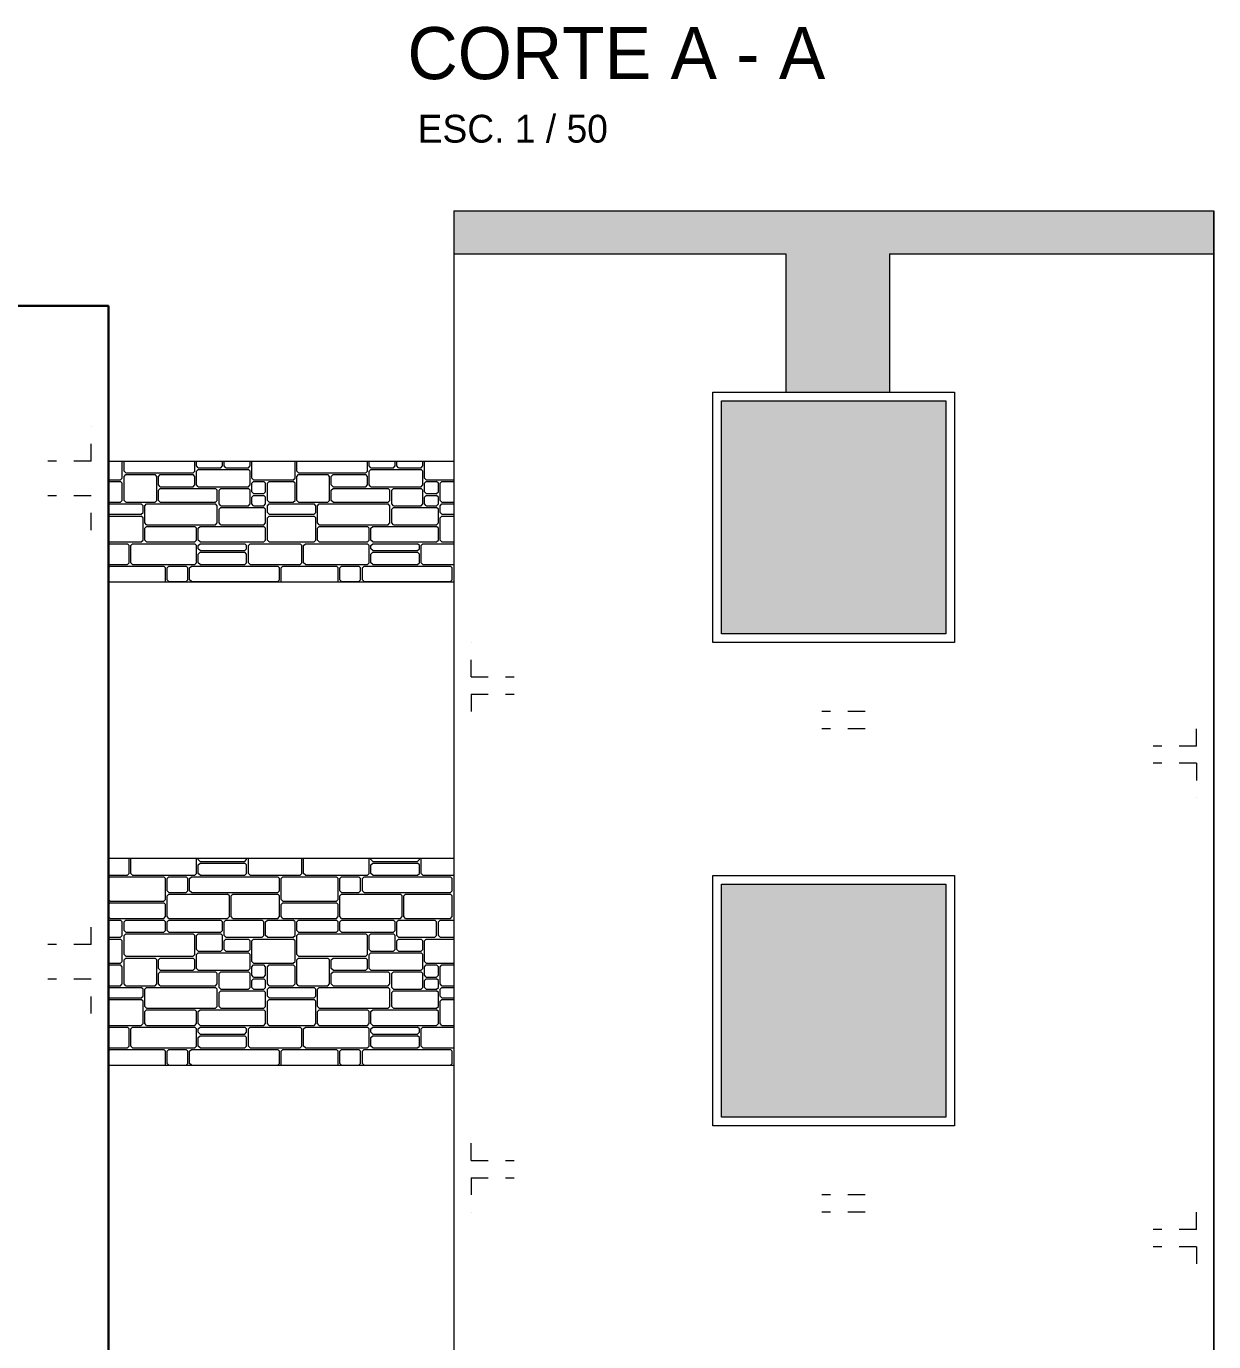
# Model space of a CAD drawing. Header units: inches. Extents: x 155.3 to 248.5, y 20.6 to 88.6.
# Drawn here: x 168.75 to 175.62, y 28.92 to 36.54 of the extents above; entities that cross this region are included whole.
import ezdxf

# ---------------------------------------------------------------- set-up
doc = ezdxf.new("R2010")
doc.units = ezdxf.units.IN
doc.header["$MEASUREMENT"] = 0
doc.linetypes.add('DASHED', pattern=[0.75, 0.5, -0.25])
doc.layers.add('TEXTOS PLANTA', color=7, linetype='Continuous')
doc.layers.add('TEXTURAS', color=251, linetype='Continuous')
doc.styles.add('TECNO', font='vinet.ttf', dxfattribs={"height": 0.8})

msp = doc.modelspace()

# ---------------------------------------------------------------- hatches: boundary and pattern name
at = {"layer": 'TEXTURAS', "lineweight": 0}
h = msp.add_hatch(dxfattribs=at)
h.set_pattern_fill('ANSI36', color=252, scale=0.25, angle=135, style=0, double=1)
h.set_pattern_definition([(180, (171.224376, 34.4182), (-0.0546875, -0.03125), [0.078125, -0.015625, 0, -0.015625])])
h.paths.add_polyline_path([(171.2244, 35.4682), (171.2244, 35.2182), (173.1468, 35.2182), (173.1468, 34.4182), (173.7468, 34.4182), (173.7468, 35.2182), (175.6244, 35.2182), (175.6244, 35.4682)])
h = msp.add_hatch(color=252, dxfattribs=at)
h.set_gradient(color1=(91, 91, 91), one_color=1, tint=1, name='CYLINDER')
h.paths.add_polyline_path([(174.0744, 34.3682), (172.7744, 34.3682), (172.7744, 33.0182), (174.0744, 33.0182)])
h = msp.add_hatch(dxfattribs=at)
h.set_pattern_fill('LIMESTN', color=252, scale=0.1, style=0, double=1, pattern_type=2)
h.set_pattern_definition([(0, (169.2344, 34.2695), (1, 1), [0.31, -0.69]), (0, (169.2344, 34.2595), (1, 1), [0.31, -0.69]), (0, (169.3244, 33.9495), (1, 1), [0.39, -0.61]), (0, (170.0644, 33.9095), (1, 1), [0.23, -0.77]), (0, (169.7444, 33.9695), (1, 1), [0.29, -0.71]), (0, (170.0644, 33.8195), (1, 1), [0.06, -0.94]), (0, (170.0644, 33.8295), (1, 1), [0.06, -0.94]), (0, (169.8744, 33.7495), (1, 1), [0.25, -0.75]), (0, (169.7544, 33.4895), (1, 1), [0.26, -0.74]), (0, (169.7544, 33.4995), (1, 1), [0.26, -0.74]), (0, (170.1544, 33.7095), (1, 1), [0.26, -0.74]), (0, (170.1544, 33.6995), (1, 1), [0.26, -0.74]), (0, (169.2344, 34.1695), (1, 1), [0.31, -0.03, 0.34, -0.03, 0.26, -0.03]), (0, (169.3244, 33.7795), (1, 1), [0.17, -0.03, 0.32, -0.31, 0.14, -0.03]), (0, (169.4444, 33.5495), (1, 1), [0.28, -0.03, 0.37, -0.03, 0.26, -0.03]), (0, (169.3644, 33.5395), (1, 1), [0.36, -0.03, 0.26, -0.03, 0.29, -0.03]), (0, (169.3644, 33.4195), (1, 1), [0.36, -0.03, 0.26, -0.03, 0.29, -0.03]), (0, (169.4444, 33.7695), (1, 1), [0.4, -0.31, 0.26, -0.03]), (0, (169.4444, 33.6395), (1, 1), [0.28, -0.03, 0.37, -0.32]), (0, (169.3244, 34.1595), (1, 1), [0.22, -0.03, 0.3, -0.45]), (0, (169.9044, 34.1595), (1, 1), [0.21, -0.03, 0.15, -0.61]), (0, (169.3244, 34.0895), (1, 1), [0.22, -0.03, 0.3, -0.45]), (0, (169.5744, 33.3195), (1, 1), [0.1, -0.03, 0.5, -0.37]), (0, (169.5744, 34.3095), (1, 1), [0.34, -0.03, 0.26, -0.37]), (0, (169.3244, 34.0795), (1, 1), [0.39, -0.03, 0.13, -0.45]), (0, (169.3244, 33.9395), (1, 1), [0.17, -0.03, 0.19, -0.61]), (0, (169.9044, 34.0595), (1, 1), [0.21, -0.03, 0.15, -0.61]), (0, (169.9044, 34.0495), (1, 1), [0.13, -0.03, 0.23, -0.61]), (0, (169.5244, 33.8695), (1, 1), [0.19, -0.03, 0.29, -0.49]), (0, (169.7444, 33.9795), (1, 1), [0.13, -0.03, 0.13, -0.71]), (0, (170.0644, 33.8995), (1, 1), [0.06, -0.03, 0.14, -0.77]), (0, (169.5244, 33.8595), (1, 1), [0.32, -0.03, 0.16, -0.49]), (0, (169.8744, 33.7595), (1, 1), [0.16, -0.03, 0.06, -0.75]), (0, (169.4444, 33.6495), (1, 1), [0.4, -0.03, 0.25, -0.32]), (0, (169.2344, 33.4095), (1, 1), [0.31, -0.03, 0.1, -0.03, 0.5, -0.03]), (90, (169.5644, 33.3295), (-1, 1), [0.07, -0.7, 0.05, -0.03, 0.12, -0.03]), (90, (169.3044, 33.7895), (-1, 1), [0.1, -0.03, 0.12, -0.03, 0.08, -0.64]), (90, (169.3144, 33.7895), (-1, 1), [0.14, -0.03, 0.11, -0.03, 0.05, -0.64]), (90, (170.0544, 33.7695), (-1, 1), [0.04, -0.03, 0.05, -0.03, 0.12, -0.73]), (90, (170.0444, 33.7695), (-1, 1), [0.08, -0.03, 0.08, -0.03, 0.05, -0.73]), (90, (169.7444, 33.4295), (-1, 1), [0.05, -0.03, 0.02, -0.03, 0.07, -0.8]), (90, (170.1444, 33.5595), (-1, 1), [0.13, -0.03, 0.04, -0.03, 0.1, -0.67]), (90, (169.6844, 33.3295), (-1, 1), [0.07, -0.93]), (90, (169.6944, 33.3295), (-1, 1), [0.07, -0.93]), (90, (169.2244, 34.1795), (-1, 1), [0.07, -0.03, 0.12, -0.78]), (90, (170.2144, 33.3295), (-1, 1), [0.07, -0.78, 0.12, -0.03]), (90, (169.8844, 33.9895), (-1, 1), [0.08, -0.03, 0.05, -0.84]), (90, (169.5144, 33.7895), (-1, 1), [0.06, -0.03, 0.05, -0.86]), (90, (169.7244, 33.8795), (-1, 1), [0.05, -0.03, 0.11, -0.81]), (90, (169.7344, 33.8795), (-1, 1), [0.08, -0.03, 0.08, -0.81]), (90, (169.8944, 33.9895), (-1, 1), [0.05, -0.03, 0.08, -0.84]), (90, (169.8644, 33.6595), (-1, 1), [0.08, -0.03, 0.08, -0.81]), (90, (169.8544, 33.6595), (-1, 1), [0.1, -0.03, 0.06, -0.81]), (90, (170.1344, 33.7695), (-1, 1), [0.04, -0.03, 0.05, -0.88]), (90, (169.4344, 33.5595), (-1, 1), [0.07, -0.03, 0.1, -0.8]), (90, (169.7344, 33.4295), (-1, 1), [0.1, -0.03, 0.07, -0.8]), (90, (170.1344, 33.5595), (-1, 1), [0.07, -0.03, 0.08, -0.82]), (90, (170.0244, 33.4295), (-1, 1), [0.05, -0.03, 0.02, -0.9]), (90, (169.4244, 33.5595), (-1, 1), [0.13, -0.03, 0.04, -0.8]), (90, (169.9244, 34.1795), (-1, 1), [0.12, -0.88]), (90, (169.9344, 34.1795), (-1, 1), [0.12, -0.88]), (90, (170.1344, 34.0695), (-1, 1), [0.08, -0.92]), (90, (169.5044, 33.7895), (-1, 1), [0.14, -0.86]), (90, (170.1244, 34.0695), (-1, 1), [0.08, -0.92]), (90, (169.3444, 33.4295), (-1, 1), [0.1, -0.9]), (90, (169.3544, 33.4295), (-1, 1), [0.1, -0.9]), (90, (170.0344, 33.4295), (-1, 1), [0.1, -0.9]), (90, (169.5544, 34.0995), (-1, 1), [0.05, -0.03, 0.07, -0.03, 0.12, -0.7]), (45, (169.5644, 33.3995), (0, 1), [0.01414, -1.40007]), (45, (169.6744, 33.3195), (0, 1), [0.01414, -1.40007]), (45, (169.6944, 33.3995), (0, 1), [0.01414, -1.40007]), (45, (170.2044, 33.3195), (0, 1), [0.01414, -1.40007]), (45, (169.2244, 33.3995), (0, 1), [0.01414, -1.40007]), (45, (169.5444, 34.2695), (0, 1), [0.01414, -1.40007]), (45, (169.5444, 34.1695), (0, 1), [0.01414, -1.40007]), (45, (169.5444, 34.0895), (0, 1), [0.01414, -1.40007]), (45, (169.2244, 34.2495), (0, 1), [0.01414, -1.40007]), (45, (169.9144, 34.1695), (0, 1), [0.01414, -1.40007]), (45, (170.2044, 34.1695), (0, 1), [0.01414, -1.40007]), (45, (169.5644, 34.2995), (0, 1), [0.01414, -1.40007]), (45, (169.9344, 34.2995), (0, 1), [0.01414, -1.40007]), (45, (169.3144, 34.1495), (0, 1), [0.01414, -1.40007]), (45, (169.3144, 34.0695), (0, 1), [0.01414, -1.40007]), (45, (169.7144, 33.9495), (0, 1), [0.01414, -1.40007]), (45, (169.7344, 34.0695), (0, 1), [0.01414, -1.40007]), (45, (169.8744, 33.9795), (0, 1), [0.01414, -1.40007]), (45, (169.5644, 34.1495), (0, 1), [0.01414, -1.40007]), (45, (169.8744, 34.0895), (0, 1), [0.01414, -1.40007]), (45, (169.8944, 34.1495), (0, 1), [0.01414, -1.40007]), (45, (170.1144, 34.0595), (0, 1), [0.01414, -1.40007]), (45, (169.3144, 33.9295), (0, 1), [0.01414, -1.40007]), (45, (169.4944, 33.7795), (0, 1), [0.01414, -1.40007]), (45, (170.1344, 34.1495), (0, 1), [0.01414, -1.40007]), (45, (169.2944, 34.0595), (0, 1), [0.01414, -1.40007]), (45, (170.0544, 34.0395), (0, 1), [0.01414, -1.40007]), (45, (169.8944, 34.0395), (0, 1), [0.01414, -1.40007]), (45, (170.0344, 33.9795), (0, 1), [0.01414, -1.40007]), (45, (169.7344, 33.9595), (0, 1), [0.01414, -1.40007]), (45, (170.0544, 33.8095), (0, 1), [0.01414, -1.40007]), (45, (170.0544, 33.8895), (0, 1), [0.01414, -1.40007]), (45, (170.1244, 33.8295), (0, 1), [0.01414, -1.40007]), (45, (170.1244, 33.7595), (0, 1), [0.01414, -1.40007]), (45, (170.0344, 33.8695), (0, 1), [0.01414, -1.40007]), (45, (169.8644, 33.8495), (0, 1), [0.01414, -1.40007]), (45, (169.5144, 33.8495), (0, 1), [0.01414, -1.40007]), (45, (169.8444, 33.7795), (0, 1), [0.01414, -1.40007]), (45, (169.2944, 33.9095), (0, 1), [0.01414, -1.40007]), (45, (169.2944, 33.7795), (0, 1), [0.01414, -1.40007]), (45, (169.5144, 33.9295), (0, 1), [0.01414, -1.40007]), (45, (169.7144, 33.8695), (0, 1), [0.01414, -1.40007]), (45, (170.0344, 33.7595), (0, 1), [0.01414, -1.40007]), (45, (169.8644, 33.7395), (0, 1), [0.01414, -1.40007]), (45, (170.1444, 33.8895), (0, 1), [0.01414, -1.40007]), (45, (169.4344, 33.7595), (0, 1), [0.01414, -1.40007]), (45, (169.8444, 33.6495), (0, 1), [0.01414, -1.40007]), (45, (170.1444, 33.7595), (0, 1), [0.01414, -1.40007]), (45, (170.1244, 33.6495), (0, 1), [0.01414, -1.40007]), (45, (169.7444, 33.5295), (0, 1), [0.01414, -1.40007]), (45, (170.0144, 33.4995), (0, 1), [0.01414, -1.40007]), (45, (169.7444, 33.4795), (0, 1), [0.01414, -1.40007]), (45, (170.0144, 33.4195), (0, 1), [0.01414, -1.40007]), (45, (169.4344, 33.6295), (0, 1), [0.01414, -1.40007]), (45, (169.7244, 33.5495), (0, 1), [0.01414, -1.40007]), (45, (169.7444, 33.6295), (0, 1), [0.01414, -1.40007]), (45, (170.1244, 33.5495), (0, 1), [0.01414, -1.40007]), (45, (169.4144, 33.5495), (0, 1), [0.01414, -1.40007]), (45, (169.4144, 33.7095), (0, 1), [0.01414, -1.40007]), (45, (169.3344, 33.4195), (0, 1), [0.01414, -1.40007]), (45, (169.7244, 33.4195), (0, 1), [0.01414, -1.40007]), (45, (169.3544, 33.5295), (0, 1), [0.01414, -1.40007]), (45, (170.0344, 33.5295), (0, 1), [0.01414, -1.40007]), (45, (170.1444, 33.6895), (0, 1), [0.01414, -1.40007]), (135, (169.5544, 33.3995), (-1, 0), [0.01414, -1.40007]), (135, (169.5744, 33.3195), (-1, 0), [0.01414, -1.40007]), (135, (169.6844, 33.3995), (-1, 0), [0.01414, -1.40007]), (135, (169.7044, 33.3195), (-1, 0), [0.01414, -1.40007]), (135, (170.2144, 33.3995), (-1, 0), [0.01414, -1.40007]), (135, (169.2344, 34.2695), (-1, 0), [0.01414, -1.40007]), (135, (169.5544, 34.2495), (-1, 0), [0.01414, -1.40007]), (135, (169.5544, 34.1495), (-1, 0), [0.01414, -1.40007]), (135, (169.5744, 34.1695), (-1, 0), [0.01414, -1.40007]), (135, (169.9244, 34.2995), (-1, 0), [0.01414, -1.40007]), (135, (170.2144, 34.2995), (-1, 0), [0.01414, -1.40007]), (135, (169.9444, 34.1695), (-1, 0), [0.01414, -1.40007]), (135, (169.2344, 34.1695), (-1, 0), [0.01414, -1.40007]), (135, (169.3244, 34.0895), (-1, 0), [0.01414, -1.40007]), (135, (169.3244, 33.9495), (-1, 0), [0.01414, -1.40007]), (135, (169.3244, 33.7795), (-1, 0), [0.01414, -1.40007]), (135, (169.7244, 34.0695), (-1, 0), [0.01414, -1.40007]), (135, (169.7444, 33.9795), (-1, 0), [0.01414, -1.40007]), (135, (169.8844, 34.0695), (-1, 0), [0.01414, -1.40007]), (135, (169.5744, 34.0895), (-1, 0), [0.01414, -1.40007]), (135, (169.8844, 34.1495), (-1, 0), [0.01414, -1.40007]), (135, (169.9044, 34.0595), (-1, 0), [0.01414, -1.40007]), (135, (170.1244, 34.1495), (-1, 0), [0.01414, -1.40007]), (135, (169.3044, 34.1495), (-1, 0), [0.01414, -1.40007]), (135, (169.5044, 33.9295), (-1, 0), [0.01414, -1.40007]), (135, (170.1444, 34.0595), (-1, 0), [0.01414, -1.40007]), (135, (169.9044, 33.9795), (-1, 0), [0.01414, -1.40007]), (135, (170.0444, 34.0395), (-1, 0), [0.01414, -1.40007]), (135, (170.1344, 33.8895), (-1, 0), [0.01414, -1.40007]), (135, (170.0644, 33.8295), (-1, 0), [0.01414, -1.40007]), (135, (170.1344, 33.8095), (-1, 0), [0.01414, -1.40007]), (135, (170.0644, 33.7595), (-1, 0), [0.01414, -1.40007]), (135, (169.3044, 34.0395), (-1, 0), [0.01414, -1.40007]), (135, (169.3044, 33.8895), (-1, 0), [0.01414, -1.40007]), (135, (169.7244, 33.9295), (-1, 0), [0.01414, -1.40007]), (135, (169.5244, 33.8695), (-1, 0), [0.01414, -1.40007]), (135, (169.7444, 33.8695), (-1, 0), [0.01414, -1.40007]), (135, (170.0444, 33.9595), (-1, 0), [0.01414, -1.40007]), (135, (170.0644, 33.9095), (-1, 0), [0.01414, -1.40007]), (135, (170.0444, 33.8495), (-1, 0), [0.01414, -1.40007]), (135, (169.8744, 33.7595), (-1, 0), [0.01414, -1.40007]), (135, (169.8544, 33.8495), (-1, 0), [0.01414, -1.40007]), (135, (169.5244, 33.7795), (-1, 0), [0.01414, -1.40007]), (135, (170.1544, 33.7795), (-1, 0), [0.01414, -1.40007]), (135, (169.8744, 33.6495), (-1, 0), [0.01414, -1.40007]), (135, (169.8544, 33.7595), (-1, 0), [0.01414, -1.40007]), (135, (169.4444, 33.6495), (-1, 0), [0.01414, -1.40007]), (135, (170.1344, 33.7395), (-1, 0), [0.01414, -1.40007]), (135, (170.0244, 33.5295), (-1, 0), [0.01414, -1.40007]), (135, (169.7544, 33.4995), (-1, 0), [0.01414, -1.40007]), (135, (170.0244, 33.4795), (-1, 0), [0.01414, -1.40007]), (135, (169.7544, 33.4195), (-1, 0), [0.01414, -1.40007]), (135, (169.4444, 33.5495), (-1, 0), [0.01414, -1.40007]), (135, (169.7344, 33.6295), (-1, 0), [0.01414, -1.40007]), (135, (169.7544, 33.5495), (-1, 0), [0.01414, -1.40007]), (135, (170.1344, 33.6295), (-1, 0), [0.01414, -1.40007]), (135, (169.4244, 33.7595), (-1, 0), [0.01414, -1.40007]), (135, (169.4244, 33.6895), (-1, 0), [0.01414, -1.40007]), (135, (169.3444, 33.5295), (-1, 0), [0.01414, -1.40007]), (135, (169.7344, 33.5295), (-1, 0), [0.01414, -1.40007]), (135, (169.3644, 33.4195), (-1, 0), [0.01414, -1.40007]), (135, (170.0444, 33.4195), (-1, 0), [0.01414, -1.40007]), (135, (170.1544, 33.7095), (-1, 0), [0.01414, -1.40007]), (135, (170.1544, 33.5495), (-1, 0), [0.01414, -1.40007])])
h.paths.add_polyline_path([(171.2244, 34.0182), (171.1885, 34.0182), (170.2244, 34.0182), (169.2244, 34.0182), (169.4687, 34.0182), (169.2244, 34.0182)])
h.paths.add_polyline_path([(171.2244, 33.8182), (171.2244, 34.0182), (169.2244, 34.0182), (169.2244, 33.8182)])
h.paths.add_polyline_path([(169.2244, 33.8182), (169.2244, 33.3195), (171.2244, 33.3195), (171.2244, 33.8182)])
h = msp.add_hatch(dxfattribs=at)
h.set_pattern_fill('LIMESTN', color=252, scale=0.1, style=0, double=1, pattern_type=2)
h.set_pattern_definition([(0, (169.2344, 31.4695), (1, 1), [0.31, -0.69]), (0, (169.2344, 31.4595), (1, 1), [0.31, -0.69]), (0, (169.3244, 31.1495), (1, 1), [0.39, -0.61]), (0, (170.0644, 31.1095), (1, 1), [0.23, -0.77]), (0, (169.7444, 31.1695), (1, 1), [0.29, -0.71]), (0, (170.0644, 31.0195), (1, 1), [0.06, -0.94]), (0, (170.0644, 31.0295), (1, 1), [0.06, -0.94]), (0, (169.8744, 30.9495), (1, 1), [0.25, -0.75]), (0, (169.7544, 30.6895), (1, 1), [0.26, -0.74]), (0, (169.7544, 30.6995), (1, 1), [0.26, -0.74]), (0, (170.1544, 30.9095), (1, 1), [0.26, -0.74]), (0, (170.1544, 30.8995), (1, 1), [0.26, -0.74]), (0, (169.2344, 31.3695), (1, 1), [0.31, -0.03, 0.34, -0.03, 0.26, -0.03]), (0, (169.3244, 30.9795), (1, 1), [0.17, -0.03, 0.32, -0.31, 0.14, -0.03]), (0, (169.4444, 30.7495), (1, 1), [0.28, -0.03, 0.37, -0.03, 0.26, -0.03]), (0, (169.3644, 30.7395), (1, 1), [0.36, -0.03, 0.26, -0.03, 0.29, -0.03]), (0, (169.3644, 30.6195), (1, 1), [0.36, -0.03, 0.26, -0.03, 0.29, -0.03]), (0, (169.4444, 30.9695), (1, 1), [0.4, -0.31, 0.26, -0.03]), (0, (169.4444, 30.8395), (1, 1), [0.28, -0.03, 0.37, -0.32]), (0, (169.3244, 31.3595), (1, 1), [0.22, -0.03, 0.3, -0.45]), (0, (169.9044, 31.3595), (1, 1), [0.21, -0.03, 0.15, -0.61]), (0, (169.3244, 31.2895), (1, 1), [0.22, -0.03, 0.3, -0.45]), (0, (169.5744, 30.5195), (1, 1), [0.1, -0.03, 0.5, -0.37]), (0, (169.5744, 31.5095), (1, 1), [0.34, -0.03, 0.26, -0.37]), (0, (169.3244, 31.2795), (1, 1), [0.39, -0.03, 0.13, -0.45]), (0, (169.3244, 31.1395), (1, 1), [0.17, -0.03, 0.19, -0.61]), (0, (169.9044, 31.2595), (1, 1), [0.21, -0.03, 0.15, -0.61]), (0, (169.9044, 31.2495), (1, 1), [0.13, -0.03, 0.23, -0.61]), (0, (169.5244, 31.0695), (1, 1), [0.19, -0.03, 0.29, -0.49]), (0, (169.7444, 31.1795), (1, 1), [0.13, -0.03, 0.13, -0.71]), (0, (170.0644, 31.0995), (1, 1), [0.06, -0.03, 0.14, -0.77]), (0, (169.5244, 31.0595), (1, 1), [0.32, -0.03, 0.16, -0.49]), (0, (169.8744, 30.9595), (1, 1), [0.16, -0.03, 0.06, -0.75]), (0, (169.4444, 30.8495), (1, 1), [0.4, -0.03, 0.25, -0.32]), (0, (169.2344, 30.6095), (1, 1), [0.31, -0.03, 0.1, -0.03, 0.5, -0.03]), (90, (169.5644, 30.5295), (-1, 1), [0.07, -0.7, 0.05, -0.03, 0.12, -0.03]), (90, (169.3044, 30.9895), (-1, 1), [0.1, -0.03, 0.12, -0.03, 0.08, -0.64]), (90, (169.3144, 30.9895), (-1, 1), [0.14, -0.03, 0.11, -0.03, 0.05, -0.64]), (90, (170.0544, 30.9695), (-1, 1), [0.04, -0.03, 0.05, -0.03, 0.12, -0.73]), (90, (170.0444, 30.9695), (-1, 1), [0.08, -0.03, 0.08, -0.03, 0.05, -0.73]), (90, (169.7444, 30.6295), (-1, 1), [0.05, -0.03, 0.02, -0.03, 0.07, -0.8]), (90, (170.1444, 30.7595), (-1, 1), [0.13, -0.03, 0.04, -0.03, 0.1, -0.67]), (90, (169.6844, 30.5295), (-1, 1), [0.07, -0.93]), (90, (169.6944, 30.5295), (-1, 1), [0.07, -0.93]), (90, (169.2244, 31.3795), (-1, 1), [0.07, -0.03, 0.12, -0.78]), (90, (170.2144, 30.5295), (-1, 1), [0.07, -0.78, 0.12, -0.03]), (90, (169.8844, 31.1895), (-1, 1), [0.08, -0.03, 0.05, -0.84]), (90, (169.5144, 30.9895), (-1, 1), [0.06, -0.03, 0.05, -0.86]), (90, (169.7244, 31.0795), (-1, 1), [0.05, -0.03, 0.11, -0.81]), (90, (169.7344, 31.0795), (-1, 1), [0.08, -0.03, 0.08, -0.81]), (90, (169.8944, 31.1895), (-1, 1), [0.05, -0.03, 0.08, -0.84]), (90, (169.8644, 30.8595), (-1, 1), [0.08, -0.03, 0.08, -0.81]), (90, (169.8544, 30.8595), (-1, 1), [0.1, -0.03, 0.06, -0.81]), (90, (170.1344, 30.9695), (-1, 1), [0.04, -0.03, 0.05, -0.88]), (90, (169.4344, 30.7595), (-1, 1), [0.07, -0.03, 0.1, -0.8]), (90, (169.7344, 30.6295), (-1, 1), [0.1, -0.03, 0.07, -0.8]), (90, (170.1344, 30.7595), (-1, 1), [0.07, -0.03, 0.08, -0.82]), (90, (170.0244, 30.6295), (-1, 1), [0.05, -0.03, 0.02, -0.9]), (90, (169.4244, 30.7595), (-1, 1), [0.13, -0.03, 0.04, -0.8]), (90, (169.9244, 31.3795), (-1, 1), [0.12, -0.88]), (90, (169.9344, 31.3795), (-1, 1), [0.12, -0.88]), (90, (170.1344, 31.2695), (-1, 1), [0.08, -0.92]), (90, (169.5044, 30.9895), (-1, 1), [0.14, -0.86]), (90, (170.1244, 31.2695), (-1, 1), [0.08, -0.92]), (90, (169.3444, 30.6295), (-1, 1), [0.1, -0.9]), (90, (169.3544, 30.6295), (-1, 1), [0.1, -0.9]), (90, (170.0344, 30.6295), (-1, 1), [0.1, -0.9]), (90, (169.5544, 31.2995), (-1, 1), [0.05, -0.03, 0.07, -0.03, 0.12, -0.7]), (45, (169.5644, 30.5995), (0, 1), [0.01414, -1.40007]), (45, (169.6744, 30.5195), (0, 1), [0.01414, -1.40007]), (45, (169.6944, 30.5995), (0, 1), [0.01414, -1.40007]), (45, (170.2044, 30.5195), (0, 1), [0.01414, -1.40007]), (45, (169.2244, 30.5995), (0, 1), [0.01414, -1.40007]), (45, (169.5444, 31.4695), (0, 1), [0.01414, -1.40007]), (45, (169.5444, 31.3695), (0, 1), [0.01414, -1.40007]), (45, (169.5444, 31.2895), (0, 1), [0.01414, -1.40007]), (45, (169.2244, 31.4495), (0, 1), [0.01414, -1.40007]), (45, (169.9144, 31.3695), (0, 1), [0.01414, -1.40007]), (45, (170.2044, 31.3695), (0, 1), [0.01414, -1.40007]), (45, (169.5644, 31.4995), (0, 1), [0.01414, -1.40007]), (45, (169.9344, 31.4995), (0, 1), [0.01414, -1.40007]), (45, (169.3144, 31.3495), (0, 1), [0.01414, -1.40007]), (45, (169.3144, 31.2695), (0, 1), [0.01414, -1.40007]), (45, (169.7144, 31.1495), (0, 1), [0.01414, -1.40007]), (45, (169.7344, 31.2695), (0, 1), [0.01414, -1.40007]), (45, (169.8744, 31.1795), (0, 1), [0.01414, -1.40007]), (45, (169.5644, 31.3495), (0, 1), [0.01414, -1.40007]), (45, (169.8744, 31.2895), (0, 1), [0.01414, -1.40007]), (45, (169.8944, 31.3495), (0, 1), [0.01414, -1.40007]), (45, (170.1144, 31.2595), (0, 1), [0.01414, -1.40007]), (45, (169.3144, 31.1295), (0, 1), [0.01414, -1.40007]), (45, (169.4944, 30.9795), (0, 1), [0.01414, -1.40007]), (45, (170.1344, 31.3495), (0, 1), [0.01414, -1.40007]), (45, (169.2944, 31.2595), (0, 1), [0.01414, -1.40007]), (45, (170.0544, 31.2395), (0, 1), [0.01414, -1.40007]), (45, (169.8944, 31.2395), (0, 1), [0.01414, -1.40007]), (45, (170.0344, 31.1795), (0, 1), [0.01414, -1.40007]), (45, (169.7344, 31.1595), (0, 1), [0.01414, -1.40007]), (45, (170.0544, 31.0095), (0, 1), [0.01414, -1.40007]), (45, (170.0544, 31.0895), (0, 1), [0.01414, -1.40007]), (45, (170.1244, 31.0295), (0, 1), [0.01414, -1.40007]), (45, (170.1244, 30.9595), (0, 1), [0.01414, -1.40007]), (45, (170.0344, 31.0695), (0, 1), [0.01414, -1.40007]), (45, (169.8644, 31.0495), (0, 1), [0.01414, -1.40007]), (45, (169.5144, 31.0495), (0, 1), [0.01414, -1.40007]), (45, (169.8444, 30.9795), (0, 1), [0.01414, -1.40007]), (45, (169.2944, 31.1095), (0, 1), [0.01414, -1.40007]), (45, (169.2944, 30.9795), (0, 1), [0.01414, -1.40007]), (45, (169.5144, 31.1295), (0, 1), [0.01414, -1.40007]), (45, (169.7144, 31.0695), (0, 1), [0.01414, -1.40007]), (45, (170.0344, 30.9595), (0, 1), [0.01414, -1.40007]), (45, (169.8644, 30.9395), (0, 1), [0.01414, -1.40007]), (45, (170.1444, 31.0895), (0, 1), [0.01414, -1.40007]), (45, (169.4344, 30.9595), (0, 1), [0.01414, -1.40007]), (45, (169.8444, 30.8495), (0, 1), [0.01414, -1.40007]), (45, (170.1444, 30.9595), (0, 1), [0.01414, -1.40007]), (45, (170.1244, 30.8495), (0, 1), [0.01414, -1.40007]), (45, (169.7444, 30.7295), (0, 1), [0.01414, -1.40007]), (45, (170.0144, 30.6995), (0, 1), [0.01414, -1.40007]), (45, (169.7444, 30.6795), (0, 1), [0.01414, -1.40007]), (45, (170.0144, 30.6195), (0, 1), [0.01414, -1.40007]), (45, (169.4344, 30.8295), (0, 1), [0.01414, -1.40007]), (45, (169.7244, 30.7495), (0, 1), [0.01414, -1.40007]), (45, (169.7444, 30.8295), (0, 1), [0.01414, -1.40007]), (45, (170.1244, 30.7495), (0, 1), [0.01414, -1.40007]), (45, (169.4144, 30.7495), (0, 1), [0.01414, -1.40007]), (45, (169.4144, 30.9095), (0, 1), [0.01414, -1.40007]), (45, (169.3344, 30.6195), (0, 1), [0.01414, -1.40007]), (45, (169.7244, 30.6195), (0, 1), [0.01414, -1.40007]), (45, (169.3544, 30.7295), (0, 1), [0.01414, -1.40007]), (45, (170.0344, 30.7295), (0, 1), [0.01414, -1.40007]), (45, (170.1444, 30.8895), (0, 1), [0.01414, -1.40007]), (135, (169.5544, 30.5995), (-1, 0), [0.01414, -1.40007]), (135, (169.5744, 30.5195), (-1, 0), [0.01414, -1.40007]), (135, (169.6844, 30.5995), (-1, 0), [0.01414, -1.40007]), (135, (169.7044, 30.5195), (-1, 0), [0.01414, -1.40007]), (135, (170.2144, 30.5995), (-1, 0), [0.01414, -1.40007]), (135, (169.2344, 31.4695), (-1, 0), [0.01414, -1.40007]), (135, (169.5544, 31.4495), (-1, 0), [0.01414, -1.40007]), (135, (169.5544, 31.3495), (-1, 0), [0.01414, -1.40007]), (135, (169.5744, 31.3695), (-1, 0), [0.01414, -1.40007]), (135, (169.9244, 31.4995), (-1, 0), [0.01414, -1.40007]), (135, (170.2144, 31.4995), (-1, 0), [0.01414, -1.40007]), (135, (169.9444, 31.3695), (-1, 0), [0.01414, -1.40007]), (135, (169.2344, 31.3695), (-1, 0), [0.01414, -1.40007]), (135, (169.3244, 31.2895), (-1, 0), [0.01414, -1.40007]), (135, (169.3244, 31.1495), (-1, 0), [0.01414, -1.40007]), (135, (169.3244, 30.9795), (-1, 0), [0.01414, -1.40007]), (135, (169.7244, 31.2695), (-1, 0), [0.01414, -1.40007]), (135, (169.7444, 31.1795), (-1, 0), [0.01414, -1.40007]), (135, (169.8844, 31.2695), (-1, 0), [0.01414, -1.40007]), (135, (169.5744, 31.2895), (-1, 0), [0.01414, -1.40007]), (135, (169.8844, 31.3495), (-1, 0), [0.01414, -1.40007]), (135, (169.9044, 31.2595), (-1, 0), [0.01414, -1.40007]), (135, (170.1244, 31.3495), (-1, 0), [0.01414, -1.40007]), (135, (169.3044, 31.3495), (-1, 0), [0.01414, -1.40007]), (135, (169.5044, 31.1295), (-1, 0), [0.01414, -1.40007]), (135, (170.1444, 31.2595), (-1, 0), [0.01414, -1.40007]), (135, (169.9044, 31.1795), (-1, 0), [0.01414, -1.40007]), (135, (170.0444, 31.2395), (-1, 0), [0.01414, -1.40007]), (135, (170.1344, 31.0895), (-1, 0), [0.01414, -1.40007]), (135, (170.0644, 31.0295), (-1, 0), [0.01414, -1.40007]), (135, (170.1344, 31.0095), (-1, 0), [0.01414, -1.40007]), (135, (170.0644, 30.9595), (-1, 0), [0.01414, -1.40007]), (135, (169.3044, 31.2395), (-1, 0), [0.01414, -1.40007]), (135, (169.3044, 31.0895), (-1, 0), [0.01414, -1.40007]), (135, (169.7244, 31.1295), (-1, 0), [0.01414, -1.40007]), (135, (169.5244, 31.0695), (-1, 0), [0.01414, -1.40007]), (135, (169.7444, 31.0695), (-1, 0), [0.01414, -1.40007]), (135, (170.0444, 31.1595), (-1, 0), [0.01414, -1.40007]), (135, (170.0644, 31.1095), (-1, 0), [0.01414, -1.40007]), (135, (170.0444, 31.0495), (-1, 0), [0.01414, -1.40007]), (135, (169.8744, 30.9595), (-1, 0), [0.01414, -1.40007]), (135, (169.8544, 31.0495), (-1, 0), [0.01414, -1.40007]), (135, (169.5244, 30.9795), (-1, 0), [0.01414, -1.40007]), (135, (170.1544, 30.9795), (-1, 0), [0.01414, -1.40007]), (135, (169.8744, 30.8495), (-1, 0), [0.01414, -1.40007]), (135, (169.8544, 30.9595), (-1, 0), [0.01414, -1.40007]), (135, (169.4444, 30.8495), (-1, 0), [0.01414, -1.40007]), (135, (170.1344, 30.9395), (-1, 0), [0.01414, -1.40007]), (135, (170.0244, 30.7295), (-1, 0), [0.01414, -1.40007]), (135, (169.7544, 30.6995), (-1, 0), [0.01414, -1.40007]), (135, (170.0244, 30.6795), (-1, 0), [0.01414, -1.40007]), (135, (169.7544, 30.6195), (-1, 0), [0.01414, -1.40007]), (135, (169.4444, 30.7495), (-1, 0), [0.01414, -1.40007]), (135, (169.7344, 30.8295), (-1, 0), [0.01414, -1.40007]), (135, (169.7544, 30.7495), (-1, 0), [0.01414, -1.40007]), (135, (170.1344, 30.8295), (-1, 0), [0.01414, -1.40007]), (135, (169.4244, 30.9595), (-1, 0), [0.01414, -1.40007]), (135, (169.4244, 30.8895), (-1, 0), [0.01414, -1.40007]), (135, (169.3444, 30.7295), (-1, 0), [0.01414, -1.40007]), (135, (169.7344, 30.7295), (-1, 0), [0.01414, -1.40007]), (135, (169.3644, 30.6195), (-1, 0), [0.01414, -1.40007]), (135, (170.0444, 30.6195), (-1, 0), [0.01414, -1.40007]), (135, (170.1544, 30.9095), (-1, 0), [0.01414, -1.40007]), (135, (170.1544, 30.7495), (-1, 0), [0.01414, -1.40007])])
h.paths.add_polyline_path([(171.2244, 31.2182), (171.2244, 31.7182), (169.2244, 31.7182), (169.2244, 31.2182)])
h.paths.add_polyline_path([(171.2244, 31.0182), (171.2244, 31.2182), (169.2244, 31.2182), (169.2244, 31.0182)])
h.paths.add_polyline_path([(169.2244, 31.0182), (169.2244, 30.5195), (171.2244, 30.5195), (171.2244, 31.0182)])
h = msp.add_hatch(color=252, dxfattribs=at)
h.set_gradient(color1=(91, 91, 91), one_color=1, tint=1, name='CYLINDER')
h.paths.add_polyline_path([(174.0744, 31.5682), (172.7744, 31.5682), (172.7744, 30.2182), (174.0744, 30.2182)])

# ---------------------------------------------------------------- linework, layer by layer
at = {"layer": 'TEXTURAS', "color": 252, "lineweight": 18}
for p, q in [((171.2244, 35.4682), (171.2244, 22.7182)), ((171.2244, 35.4682), (175.6244, 35.4682)), ((175.6244, 22.5682), (175.6244, 35.4682)), ((175.6244, 35.4682), (175.6244, 22.7182)), ((171.2244, 35.2182), (173.1468, 35.2182)), ((173.1468, 35.2182), (173.1468, 34.4182)), ((173.7468, 35.2182), (173.7468, 34.4182)), ((173.7468, 35.2182), (175.6244, 35.2182))]:
    msp.add_line(p, q, dxfattribs=at)
at = {"layer": 'TEXTURAS', "color": 252, "lineweight": 30}
for p, q in [((165.6244, 34.9182), (169.2244, 34.9182)), ((169.2244, 34.9182), (169.2244, 22.5682))]:
    msp.add_line(p, q, dxfattribs=at)
at = {"layer": 'TEXTURAS', "color": 252, "linetype": 'DASHED', "lineweight": 0, "ltscale": 0.15}
for p, q in [((169.1244, 34.0182), (169.1244, 34.2182)), ((169.1244, 34.0182), (168.8744, 34.0182)), ((169.1244, 33.8182), (168.8744, 33.8182)), ((169.1244, 33.6182), (169.1244, 33.8182)), ((171.3244, 32.7682), (171.3244, 32.9682)), ((171.3244, 32.7682), (171.5744, 32.7682)), ((171.3244, 32.6682), (171.3244, 32.4682)), ((171.3244, 32.6682), (171.5744, 32.6682)), ((173.6055, 32.5682), (173.3555, 32.5682)), ((175.5244, 32.3682), (175.5244, 32.5682)), ((173.6055, 32.4682), (173.3555, 32.4682)), ((175.5244, 32.3682), (175.2744, 32.3682)), ((175.5244, 32.2682), (175.2744, 32.2682)), ((175.5244, 32.2682), (175.5244, 32.0682)), ((169.1244, 31.2182), (169.1244, 31.4182)), ((169.1244, 31.2182), (168.8744, 31.2182)), ((169.1244, 31.0182), (168.8744, 31.0182)), ((169.1244, 30.8182), (169.1244, 31.0182)), ((171.3244, 29.9682), (171.3244, 30.1682)), ((171.3244, 29.9682), (171.5744, 29.9682)), ((171.3244, 29.8682), (171.3244, 29.6682)), ((171.3244, 29.8682), (171.5744, 29.8682)), ((173.6055, 29.7682), (173.3555, 29.7682)), ((175.5244, 29.5682), (175.5244, 29.7682)), ((173.6055, 29.6682), (173.3555, 29.6682)), ((175.5244, 29.5682), (175.2744, 29.5682)), ((175.5244, 29.4682), (175.2744, 29.4682)), ((175.5244, 29.4682), (175.5244, 29.2682))]:
    msp.add_line(p, q, dxfattribs=at)
at = {"layer": 'TEXTURAS', "color": 252, "lineweight": 0}
for p, q in [((169.2244, 34.0182), (171.2244, 34.0182)), ((169.2244, 33.3195), (171.2244, 33.3195)), ((169.2244, 31.7182), (171.2244, 31.7182)), ((169.2244, 30.5195), (171.2244, 30.5195))]:
    msp.add_line(p, q, dxfattribs=at)
for points in [[(172.7244, 34.4182), (174.1244, 34.4182), (174.1244, 32.9682), (172.7244, 32.9682)], [(172.7744, 34.3682), (174.0744, 34.3682), (174.0744, 33.0182), (172.7744, 33.0182)], [(172.7244, 31.6182), (174.1244, 31.6182), (174.1244, 30.1682), (172.7244, 30.1682)], [(172.7744, 31.5682), (174.0744, 31.5682), (174.0744, 30.2182), (172.7744, 30.2182)]]:
    msp.add_lwpolyline(points, close=True, dxfattribs=at)

# ---------------------------------------------------------------- texts
at = {"layer": 'TEXTOS PLANTA', "color": 40, "lineweight": 0, "ltscale": 0.7, "style": 'TECNO'}
for s, height, p in [('CORTE A - A', 0.301551, (170.9562, 36.2308)), ('ESC. 1 / 50', 0.161092, (171.0153, 35.8632))]:
    msp.add_text(s, height=height, dxfattribs=at).set_placement(p)

doc.saveas('drawing.dxf')
